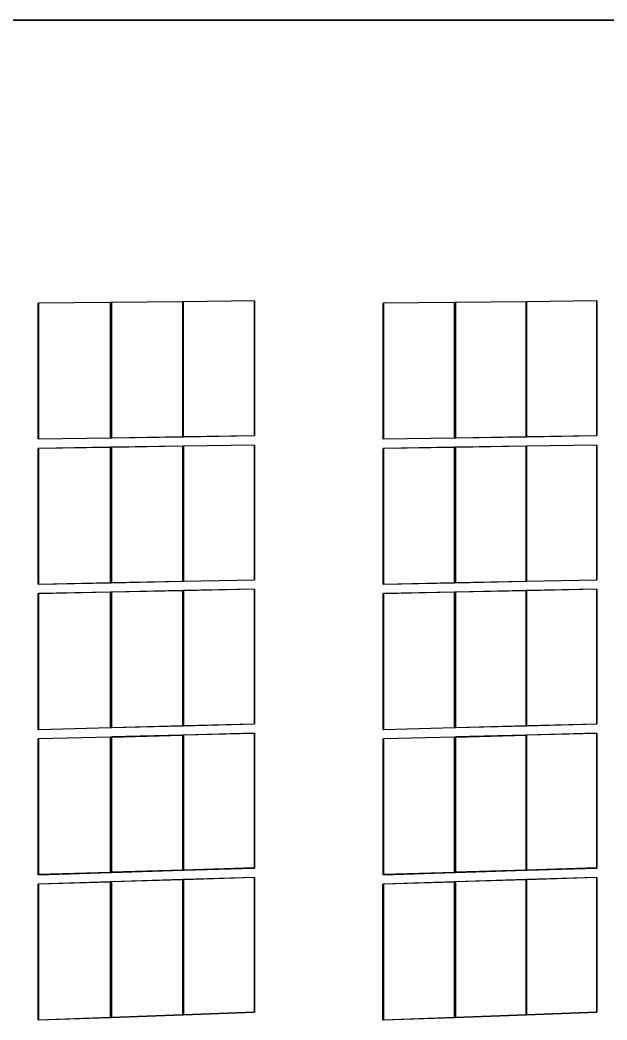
# Model space of a CAD drawing. Header units: inches. Extents: x -3457 to 3579, y -2730 to 2631.
# Drawn here: x -2796 to -2308, y -830 to 2 of the extents above; entities that cross this region are included whole.
import ezdxf

# ---------------------------------------------------------------- set-up
doc = ezdxf.new("R2010")
doc.units = ezdxf.units.IN
doc.header["$MEASUREMENT"] = 0

msp = doc.modelspace()

# ---------------------------------------------------------------- linework, layer by layer
for p, q in [((-2886.52, 2.08), (-1.72, 2.08)), ((-2886.52, 2.06), (-1791.26, 2.06)), ((-2721.14, -232.84), (-2781.01, -233.45)), ((-2721.15, -232.87), (-2781.01, -233.49)), ((-2721.14, -232.84), (-2721.15, -232.87)), ((-2721.15, -345.41), (-2721.15, -232.87)), ((-2721.14, -232.84), (-2721.14, -345.41)), ((-2720.82, -232.83), (-2720.83, -232.87)), ((-2720.83, -345.46), (-2720.83, -232.87)), ((-2720.41, -232.87), (-2720.83, -232.87)), ((-2720.82, -345.41), (-2720.82, -232.83)), ((-2720.4, -232.83), (-2720.41, -232.87)), ((-2720.41, -345.41), (-2720.41, -232.87)), ((-2720.4, -232.87), (-2720.41, -232.87)), ((-2660.95, -232.22), (-2720.4, -232.83)), ((-2660.95, -232.26), (-2720.4, -232.87)), ((-2720.4, -232.83), (-2720.4, -232.87)), ((-2720.4, -232.87), (-2720.4, -345.4)), ((-2660.85, -232.22), (-2660.95, -232.22)), ((-2660.95, -232.22), (-2660.95, -232.26)), ((-2660.85, -232.26), (-2660.95, -232.26)), ((-2660.95, -344.5), (-2660.95, -232.26)), ((-2660.85, -232.22), (-2660.85, -232.26)), ((-2660.85, -232.22), (-2660.85, -232.26)), ((-2660.54, -232.26), (-2660.85, -232.26)), ((-2660.85, -317.21), (-2660.85, -232.26)), ((-2660.85, -317.21), (-2660.54, -232.33)), ((-2601.29, -231.61), (-2660.54, -232.22)), ((-2601.29, -231.65), (-2660.54, -232.26)), ((-2660.54, -232.22), (-2660.54, -232.26)), ((-2660.54, -232.33), (-2660.54, -232.26)), ((-2660.54, -344.5), (-2660.54, -232.33)), ((-2601.29, -231.61), (-2601.28, -231.65)), ((-2601.29, -231.61), (-2601.29, -231.65)), ((-2601.28, -231.65), (-2601.29, -231.65)), ((-2601.29, -231.65), (-2601.29, -343.6)), ((-2601.28, -343.65), (-2601.29, -231.65)), ((-2601.28, -343.65), (-2601.28, -231.65)), ((-2434.95, -232.84), (-2494.07, -233.45)), ((-2434.95, -232.88), (-2494.04, -233.49)), ((-2434.95, -232.84), (-2434.91, -232.87)), ((-2434.95, -232.84), (-2434.95, -232.88)), ((-2434.91, -232.87), (-2434.95, -232.88)), ((-2434.95, -232.88), (-2434.95, -345.41)), ((-2434.91, -345.47), (-2434.91, -232.87)), ((-2434.63, -345.41), (-2434.63, -232.83)), ((-2434.63, -232.83), (-2434.59, -232.87)), ((-2434.59, -345.46), (-2434.59, -232.87)), ((-2434.18, -232.87), (-2434.59, -232.87)), ((-2375.51, -232.22), (-2434.22, -232.83)), ((-2434.22, -232.83), (-2434.18, -232.87)), ((-2434.22, -232.83), (-2434.22, -345.4)), ((-2375.51, -232.26), (-2434.18, -232.87)), ((-2434.18, -345.4), (-2434.18, -232.87)), ((-2375.41, -232.22), (-2375.51, -232.22)), ((-2375.51, -232.22), (-2375.46, -232.26)), ((-2375.51, -232.26), (-2375.51, -232.22)), ((-2375.51, -344.5), (-2375.51, -232.26)), ((-2375.46, -232.26), (-2375.51, -232.26)), ((-2375.46, -344.5), (-2375.46, -232.26)), ((-2375.41, -232.26), (-2375.46, -232.26)), ((-2375.41, -232.22), (-2375.41, -232.26)), ((-2375.41, -232.22), (-2375.37, -232.26)), ((-2375.37, -232.26), (-2375.41, -232.26)), ((-2375.41, -232.26), (-2375.41, -329.97)), ((-2375.37, -317.21), (-2375.37, -232.26)), ((-2375.1, -232.26), (-2375.37, -232.26)), ((-2316.6, -231.61), (-2375.1, -232.22)), ((-2375.1, -232.22), (-2375.06, -232.26)), ((-2375.1, -232.22), (-2375.1, -232.26)), ((-2375.06, -232.26), (-2375.1, -232.26)), ((-2375.1, -245.02), (-2375.06, -232.26)), ((-2375.1, -232.26), (-2375.1, -245.02)), ((-2316.6, -231.65), (-2375.06, -232.26)), ((-2375.06, -344.49), (-2375.06, -232.26)), ((-2316.6, -231.61), (-2316.55, -231.65)), ((-2316.6, -231.61), (-2316.6, -231.65)), ((-2316.55, -231.65), (-2316.6, -231.65)), ((-2316.6, -231.65), (-2316.6, -343.6)), ((-2316.55, -343.65), (-2316.6, -231.65)), ((-2316.55, -343.65), (-2316.55, -231.65)), ((-2781.43, -233.45), (-2781.45, -233.49)), ((-2781.45, -346.38), (-2781.45, -233.49)), ((-2781.43, -233.49), (-2781.45, -233.49)), ((-2781.43, -233.45), (-2781.01, -233.45)), ((-2781.43, -233.49), (-2781.43, -233.45)), ((-2781.43, -346.32), (-2781.43, -233.49)), ((-2781.03, -233.49), (-2781.43, -233.49)), ((-2781.01, -233.45), (-2781.03, -233.49)), ((-2781.01, -233.49), (-2781.03, -233.49)), ((-2781.03, -346.32), (-2781.03, -233.49)), ((-2781.01, -233.45), (-2781.01, -233.49)), ((-2781.01, -233.49), (-2781.01, -346.32)), ((-2494.48, -346.32), (-2494.48, -233.45)), ((-2494.48, -233.45), (-2494.45, -233.49)), ((-2494.48, -233.45), (-2494.07, -233.45)), ((-2494.45, -346.32), (-2494.45, -233.49)), ((-2494.07, -233.49), (-2494.45, -233.49)), ((-2494.07, -233.45), (-2494.04, -233.49)), ((-2494.07, -233.45), (-2494.07, -233.49)), ((-2494.07, -233.49), (-2494.07, -346.32)), ((-2494.04, -233.49), (-2494.07, -233.49)), ((-2494.04, -346.32), (-2494.04, -233.49)), ((-2375.37, -317.21), (-2375.1, -245.02)), ((-2375.1, -245.02), (-2375.1, -344.5)), ((-2660.95, -344.5), (-2660.85, -317.27)), ((-2660.85, -317.27), (-2660.85, -317.21)), ((-2660.85, -317.27), (-2660.85, -344.5)), ((-2375.41, -329.97), (-2375.37, -317.21)), ((-2375.37, -344.56), (-2375.37, -317.21)), ((-2375.46, -344.5), (-2375.41, -329.97)), ((-2375.41, -329.97), (-2375.41, -344.5)), ((-2781.45, -346.38), (-2781.43, -346.32)), ((-2781.43, -346.32), (-2781.03, -346.32)), ((-2781.11, -346.38), (-2781.03, -346.38)), ((-2781.03, -346.38), (-2721.15, -345.47)), ((-2781.01, -346.32), (-2781.03, -346.38)), ((-2781.03, -346.32), (-2781.01, -346.32)), ((-2781.03, -346.38), (-2781.03, -346.32)), ((-2781.01, -346.32), (-2721.15, -345.41)), ((-2721.14, -345.41), (-2721.15, -345.47)), ((-2721.15, -345.47), (-2721.15, -345.41)), ((-2721.15, -345.41), (-2721.14, -345.41)), ((-2721.15, -345.47), (-2720.83, -345.46)), ((-2720.83, -345.46), (-2720.82, -345.41)), ((-2720.82, -345.41), (-2720.4, -345.4)), ((-2720.49, -345.46), (-2720.41, -345.41)), ((-2720.49, -345.46), (-2720.41, -345.46)), ((-2720.41, -345.46), (-2660.95, -344.56)), ((-2720.4, -345.4), (-2720.41, -345.46)), ((-2720.41, -345.41), (-2720.4, -345.4)), ((-2720.41, -345.46), (-2720.41, -345.41)), ((-2720.4, -345.4), (-2660.95, -344.5)), ((-2660.95, -344.56), (-2660.95, -344.5)), ((-2660.95, -344.5), (-2660.85, -344.5)), ((-2660.85, -344.5), (-2660.95, -344.56)), ((-2660.95, -344.56), (-2660.85, -344.56)), ((-2660.85, -344.5), (-2660.85, -344.56)), ((-2660.85, -344.5), (-2660.54, -344.5)), ((-2660.61, -344.55), (-2660.54, -344.55)), ((-2660.54, -344.5), (-2601.29, -343.6)), ((-2660.54, -344.55), (-2601.28, -343.65)), ((-2660.54, -344.5), (-2660.54, -344.55)), ((-2601.29, -343.6), (-2601.28, -343.65)), ((-2494.45, -346.38), (-2494.48, -346.32)), ((-2494.48, -346.32), (-2494.45, -346.32)), ((-2494.45, -346.32), (-2494.07, -346.32)), ((-2494.45, -346.38), (-2494.45, -346.32)), ((-2494.12, -346.38), (-2494.04, -346.38)), ((-2494.07, -346.32), (-2494.04, -346.38)), ((-2494.07, -346.32), (-2494.04, -346.32)), ((-2494.04, -346.32), (-2434.95, -345.41)), ((-2494.04, -346.38), (-2434.91, -345.47)), ((-2494.04, -346.38), (-2494.04, -346.32)), ((-2434.95, -345.41), (-2434.91, -345.47)), ((-2434.91, -345.47), (-2434.59, -345.46)), ((-2434.63, -345.41), (-2434.22, -345.4)), ((-2434.59, -345.46), (-2434.63, -345.41)), ((-2434.26, -345.46), (-2434.22, -345.4)), ((-2434.26, -345.46), (-2434.18, -345.46)), ((-2434.22, -345.4), (-2434.18, -345.46)), ((-2434.22, -345.4), (-2434.18, -345.4)), ((-2434.18, -345.4), (-2375.51, -344.5)), ((-2434.18, -345.46), (-2375.46, -344.56)), ((-2434.18, -345.46), (-2434.18, -345.4)), ((-2375.46, -344.56), (-2375.51, -344.5)), ((-2375.51, -344.5), (-2375.46, -344.5)), ((-2375.41, -344.5), (-2375.46, -344.56)), ((-2375.46, -344.56), (-2375.46, -344.5)), ((-2375.46, -344.5), (-2375.41, -344.5)), ((-2375.46, -344.56), (-2375.37, -344.56)), ((-2375.41, -344.5), (-2375.37, -344.56)), ((-2375.41, -344.5), (-2375.1, -344.5)), ((-2375.13, -344.55), (-2375.06, -344.55)), ((-2375.1, -344.5), (-2375.06, -344.49)), ((-2375.1, -344.5), (-2375.06, -344.55)), ((-2375.06, -344.49), (-2316.6, -343.6)), ((-2375.06, -344.55), (-2316.55, -343.65)), ((-2375.06, -344.55), (-2375.06, -344.49)), ((-2316.6, -343.6), (-2316.55, -343.65)), ((-2781.43, -354.27), (-2781.45, -354.33)), ((-2781.45, -467.22), (-2781.45, -354.33)), ((-2781.43, -354.33), (-2781.45, -354.33)), ((-2781.43, -354.33), (-2781.43, -354.27)), ((-2781.03, -354.32), (-2781.43, -354.33)), ((-2781.43, -467.15), (-2781.43, -354.33)), ((-2781.01, -354.27), (-2781.03, -354.32)), ((-2781.03, -467.21), (-2781.03, -354.32)), ((-2781.01, -354.32), (-2781.03, -354.32)), ((-2721.14, -353.34), (-2781.01, -354.27)), ((-2721.15, -353.4), (-2781.01, -354.32)), ((-2781.01, -354.27), (-2781.01, -354.32)), ((-2781.01, -354.32), (-2781.01, -467.14)), ((-2721.14, -353.34), (-2721.15, -353.4)), ((-2721.15, -465.92), (-2721.15, -353.4)), ((-2720.82, -353.33), (-2721.14, -353.34)), ((-2721.14, -353.34), (-2721.14, -465.92)), ((-2720.82, -353.33), (-2720.83, -353.39)), ((-2720.83, -464.84), (-2720.83, -353.39)), ((-2720.82, -353.39), (-2720.83, -353.39)), ((-2720.41, -353.33), (-2720.82, -353.33)), ((-2720.82, -353.39), (-2720.82, -353.33)), ((-2720.42, -353.39), (-2720.82, -353.39)), ((-2720.82, -464.8), (-2720.82, -353.39)), ((-2720.41, -353.33), (-2720.42, -353.39)), ((-2720.42, -463.35), (-2720.42, -353.39)), ((-2720.41, -353.39), (-2720.42, -353.39)), ((-2660.95, -352.41), (-2720.41, -353.33)), ((-2660.95, -352.46), (-2720.41, -353.39)), ((-2720.41, -353.33), (-2720.41, -353.39)), ((-2720.41, -353.39), (-2720.41, -465.9)), ((-2660.85, -352.41), (-2660.95, -352.41)), ((-2660.95, -352.41), (-2660.95, -352.46)), ((-2660.85, -352.46), (-2660.95, -352.46)), ((-2660.95, -464.69), (-2660.95, -352.46)), ((-2660.54, -352.4), (-2660.85, -352.41)), ((-2660.85, -352.41), (-2660.85, -352.46)), ((-2660.54, -352.46), (-2660.85, -352.46)), ((-2660.85, -352.46), (-2660.85, -464.68)), ((-2601.3, -351.48), (-2660.54, -352.4)), ((-2601.3, -351.54), (-2660.54, -352.46)), ((-2601.3, -351.54), (-2660.54, -352.4)), ((-2660.54, -352.4), (-2660.54, -352.46)), ((-2660.54, -352.46), (-2660.54, -464.68)), ((-2601.3, -351.48), (-2601.29, -351.54)), ((-2601.3, -351.48), (-2601.3, -351.54)), ((-2601.3, -351.54), (-2601.3, -463.47)), ((-2601.29, -351.54), (-2601.3, -351.54)), ((-2601.29, -463.54), (-2601.29, -351.54)), ((-2494.48, -467.15), (-2494.48, -354.27)), ((-2494.48, -354.27), (-2494.45, -354.33)), ((-2494.07, -354.32), (-2494.45, -354.33)), ((-2494.45, -467.22), (-2494.45, -354.33)), ((-2434.95, -353.34), (-2494.07, -354.27)), ((-2494.07, -354.27), (-2494.04, -354.32)), ((-2494.07, -354.27), (-2494.07, -354.32)), ((-2494.07, -354.32), (-2494.07, -467.14)), ((-2494.04, -354.32), (-2494.07, -354.32)), ((-2434.95, -353.4), (-2494.04, -354.32)), ((-2494.04, -467.14), (-2494.04, -354.32)), ((-2434.63, -353.33), (-2434.95, -353.34)), ((-2434.95, -353.34), (-2434.91, -353.4)), ((-2434.95, -353.34), (-2434.95, -353.4)), ((-2434.95, -353.4), (-2434.95, -465.92)), ((-2434.91, -353.4), (-2434.95, -353.4)), ((-2434.91, -465.99), (-2434.91, -353.4)), ((-2434.22, -353.33), (-2434.63, -353.33)), ((-2434.63, -465.91), (-2434.63, -353.33)), ((-2434.63, -353.33), (-2434.59, -353.39)), ((-2434.59, -464.84), (-2434.59, -353.39)), ((-2434.22, -353.39), (-2434.59, -353.39)), ((-2375.51, -352.41), (-2434.22, -353.33)), ((-2434.22, -353.33), (-2434.19, -353.39)), ((-2434.22, -353.33), (-2434.22, -353.39)), ((-2434.19, -353.39), (-2434.22, -353.39)), ((-2434.22, -353.39), (-2434.22, -463.49)), ((-2375.51, -352.46), (-2434.19, -353.39)), ((-2434.19, -463.35), (-2434.19, -353.39)), ((-2375.41, -352.41), (-2375.51, -352.41)), ((-2375.51, -352.41), (-2375.47, -352.46)), ((-2375.51, -352.46), (-2375.51, -352.41)), ((-2375.51, -464.69), (-2375.51, -352.46)), ((-2375.47, -352.46), (-2375.51, -352.46)), ((-2375.41, -352.46), (-2375.47, -352.46)), ((-2375.47, -464.68), (-2375.47, -352.46)), ((-2375.11, -352.4), (-2375.41, -352.41)), ((-2375.41, -352.41), (-2375.37, -352.46)), ((-2375.41, -352.41), (-2375.41, -352.46)), ((-2375.41, -352.46), (-2375.41, -464.68)), ((-2375.37, -352.46), (-2375.41, -352.46)), ((-2375.11, -352.46), (-2375.37, -352.46)), ((-2375.37, -464.68), (-2375.37, -352.46)), ((-2316.61, -351.48), (-2375.11, -352.4)), ((-2316.61, -351.54), (-2375.11, -352.4)), ((-2375.11, -352.4), (-2375.06, -352.46)), ((-2375.11, -352.4), (-2375.11, -352.46)), ((-2375.06, -352.46), (-2375.11, -352.46)), ((-2375.11, -352.46), (-2375.11, -464.68)), ((-2316.61, -351.54), (-2375.06, -352.46)), ((-2375.06, -464.68), (-2375.06, -352.46)), ((-2316.61, -351.48), (-2316.55, -351.54)), ((-2316.61, -351.48), (-2316.61, -351.54)), ((-2316.61, -351.54), (-2316.61, -463.47)), ((-2316.55, -351.54), (-2316.61, -351.54)), ((-2316.55, -463.54), (-2316.55, -351.54)), ((-2720.83, -464.84), (-2721.15, -465.99)), ((-2720.82, -464.8), (-2720.83, -464.84)), ((-2720.83, -465.98), (-2720.83, -464.84)), ((-2720.42, -463.35), (-2720.82, -464.8)), ((-2720.82, -465.91), (-2720.82, -464.8)), ((-2720.42, -465.9), (-2720.42, -463.35)), ((-2720.42, -465.98), (-2660.95, -464.76)), ((-2720.41, -465.9), (-2660.95, -464.69)), ((-2660.95, -464.69), (-2660.85, -464.68)), ((-2660.95, -464.76), (-2660.95, -464.69)), ((-2660.95, -464.76), (-2660.85, -464.76)), ((-2660.85, -464.68), (-2660.54, -464.68)), ((-2660.85, -464.68), (-2660.85, -464.76)), ((-2660.54, -464.75), (-2660.85, -464.76)), ((-2660.54, -464.68), (-2601.3, -463.47)), ((-2660.54, -464.75), (-2601.29, -463.54)), ((-2660.54, -464.68), (-2660.54, -464.75)), ((-2601.3, -463.47), (-2601.29, -463.54)), ((-2434.59, -464.84), (-2434.91, -465.99)), ((-2434.22, -463.49), (-2434.59, -464.84)), ((-2434.59, -465.98), (-2434.59, -464.84)), ((-2434.19, -463.35), (-2434.22, -463.49)), ((-2434.22, -463.49), (-2434.22, -465.9)), ((-2434.19, -465.9), (-2434.19, -463.35)), ((-2434.19, -465.9), (-2375.51, -464.69)), ((-2434.19, -465.98), (-2375.47, -464.76)), ((-2375.51, -464.69), (-2375.47, -464.68)), ((-2375.47, -464.76), (-2375.51, -464.69)), ((-2375.47, -464.68), (-2375.41, -464.68)), ((-2375.47, -464.76), (-2375.47, -464.68)), ((-2375.47, -464.76), (-2375.37, -464.76)), ((-2375.41, -464.68), (-2375.37, -464.76)), ((-2375.41, -464.68), (-2375.37, -464.68)), ((-2375.37, -464.68), (-2375.11, -464.68)), ((-2375.37, -464.76), (-2375.37, -464.68)), ((-2375.06, -464.75), (-2375.37, -464.76)), ((-2375.11, -464.68), (-2375.06, -464.75)), ((-2375.11, -464.68), (-2375.06, -464.68)), ((-2375.06, -464.68), (-2316.61, -463.47)), ((-2375.06, -464.75), (-2316.55, -463.54)), ((-2375.06, -464.75), (-2375.06, -464.68)), ((-2316.61, -463.47), (-2316.55, -463.54)), ((-2781.45, -467.22), (-2781.43, -467.15)), ((-2781.11, -467.21), (-2781.45, -467.22)), ((-2781.43, -467.15), (-2781.01, -467.14)), ((-2781.03, -467.21), (-2781.11, -467.21)), ((-2781.03, -467.21), (-2721.15, -465.99)), ((-2781.01, -467.14), (-2781.03, -467.21)), ((-2721.14, -473.84), (-2781.02, -475.09)), ((-2721.15, -473.92), (-2781.02, -475.16)), ((-2781.01, -467.14), (-2721.15, -465.92)), ((-2721.14, -465.92), (-2721.15, -465.99)), ((-2721.15, -465.92), (-2721.14, -465.92)), ((-2721.15, -465.99), (-2721.15, -465.92)), ((-2721.14, -473.84), (-2721.15, -473.92)), ((-2721.15, -586.42), (-2721.15, -473.92)), ((-2720.82, -473.83), (-2721.14, -473.84)), ((-2721.14, -473.84), (-2721.14, -586.42)), ((-2720.83, -465.98), (-2720.82, -465.91)), ((-2720.82, -473.83), (-2720.83, -473.91)), ((-2720.82, -473.91), (-2720.83, -473.91)), ((-2720.83, -586.5), (-2720.83, -473.91)), ((-2720.82, -465.91), (-2720.42, -465.9)), ((-2720.41, -473.83), (-2720.82, -473.83)), ((-2720.82, -473.91), (-2720.82, -473.83)), ((-2720.42, -473.9), (-2720.82, -473.91)), ((-2720.82, -586.41), (-2720.82, -473.91)), ((-2720.49, -465.98), (-2720.42, -465.98)), ((-2720.41, -465.9), (-2720.42, -465.98)), ((-2720.42, -465.9), (-2720.41, -465.9)), ((-2720.42, -465.98), (-2720.42, -465.9)), ((-2720.41, -473.83), (-2720.42, -473.9)), ((-2720.42, -586.4), (-2720.42, -473.9)), ((-2720.41, -473.9), (-2720.42, -473.9)), ((-2660.95, -472.59), (-2720.41, -473.83)), ((-2660.95, -472.67), (-2720.41, -473.9)), ((-2720.41, -473.83), (-2720.41, -473.9)), ((-2720.41, -473.9), (-2720.41, -586.4)), ((-2660.85, -472.59), (-2660.95, -472.59)), ((-2660.95, -472.59), (-2660.95, -472.67)), ((-2660.85, -472.67), (-2660.95, -472.67)), ((-2660.95, -584.87), (-2660.95, -472.67)), ((-2660.54, -472.58), (-2660.85, -472.59)), ((-2660.85, -472.59), (-2660.85, -472.67)), ((-2660.54, -472.66), (-2660.85, -472.67)), ((-2660.85, -472.67), (-2660.85, -584.87)), ((-2660.85, -584.96), (-2660.85, -472.67)), ((-2601.3, -471.35), (-2660.54, -472.58)), ((-2601.3, -471.43), (-2660.54, -472.66)), ((-2660.54, -472.58), (-2660.54, -472.66)), ((-2660.54, -472.66), (-2660.54, -584.86)), ((-2601.3, -471.35), (-2601.29, -471.43)), ((-2601.3, -471.35), (-2601.3, -471.43)), ((-2601.3, -471.43), (-2601.3, -583.34)), ((-2601.29, -471.43), (-2601.3, -471.43)), ((-2601.29, -583.43), (-2601.29, -471.43)), ((-2494.48, -467.15), (-2494.07, -467.14)), ((-2494.45, -467.22), (-2494.48, -467.15)), ((-2494.12, -467.21), (-2494.45, -467.22)), ((-2494.04, -467.21), (-2494.12, -467.21)), ((-2494.07, -467.14), (-2494.04, -467.21)), ((-2494.07, -467.14), (-2494.04, -467.14)), ((-2434.95, -473.84), (-2494.07, -475.09)), ((-2494.04, -467.14), (-2434.95, -465.92)), ((-2494.04, -467.21), (-2434.91, -465.99)), ((-2494.04, -467.21), (-2494.04, -467.14)), ((-2434.95, -473.92), (-2494.04, -475.16)), ((-2434.95, -465.92), (-2434.91, -465.99)), ((-2434.63, -473.83), (-2434.95, -473.84)), ((-2434.95, -473.84), (-2434.91, -473.92)), ((-2434.95, -473.84), (-2434.95, -473.92)), ((-2434.95, -473.92), (-2434.95, -586.42)), ((-2434.91, -473.92), (-2434.95, -473.92)), ((-2434.91, -586.51), (-2434.91, -473.92)), ((-2434.63, -465.91), (-2434.22, -465.9)), ((-2434.59, -465.98), (-2434.63, -465.91)), ((-2434.23, -473.83), (-2434.63, -473.83)), ((-2434.63, -473.83), (-2434.6, -473.91)), ((-2434.63, -586.41), (-2434.63, -473.83)), ((-2434.23, -473.9), (-2434.6, -473.91)), ((-2434.6, -586.5), (-2434.6, -473.91)), ((-2434.26, -465.98), (-2434.19, -465.98)), ((-2375.52, -472.59), (-2434.23, -473.83)), ((-2434.23, -473.83), (-2434.19, -473.9)), ((-2434.23, -473.83), (-2434.23, -473.9)), ((-2434.19, -473.9), (-2434.23, -473.9)), ((-2434.23, -473.9), (-2434.23, -586.4)), ((-2434.22, -465.9), (-2434.19, -465.98)), ((-2434.22, -465.9), (-2434.19, -465.9)), ((-2434.19, -465.98), (-2434.19, -465.9)), ((-2375.52, -472.67), (-2434.19, -473.9)), ((-2434.19, -586.4), (-2434.19, -473.9)), ((-2375.42, -472.59), (-2375.52, -472.59)), ((-2375.52, -472.59), (-2375.47, -472.67)), ((-2375.52, -472.67), (-2375.52, -472.59)), ((-2375.47, -472.67), (-2375.52, -472.67)), ((-2375.52, -584.87), (-2375.52, -472.67)), ((-2375.47, -584.87), (-2375.47, -472.67)), ((-2375.42, -472.67), (-2375.47, -472.67)), ((-2375.11, -472.58), (-2375.42, -472.59)), ((-2375.42, -472.59), (-2375.37, -472.67)), ((-2375.42, -472.59), (-2375.42, -472.67)), ((-2375.42, -472.67), (-2375.42, -584.87)), ((-2375.37, -472.67), (-2375.42, -472.67)), ((-2375.11, -472.66), (-2375.37, -472.67)), ((-2375.37, -584.96), (-2375.37, -472.67)), ((-2316.61, -471.35), (-2375.11, -472.58)), ((-2375.11, -472.58), (-2375.06, -472.66)), ((-2375.11, -472.58), (-2375.11, -472.66)), ((-2375.11, -472.66), (-2375.11, -584.86)), ((-2375.06, -472.66), (-2375.11, -472.66)), ((-2316.61, -471.43), (-2375.06, -472.66)), ((-2375.06, -584.86), (-2375.06, -472.66)), ((-2316.61, -471.35), (-2316.55, -471.43)), ((-2316.61, -471.35), (-2316.61, -471.43)), ((-2316.61, -471.43), (-2316.61, -583.34)), ((-2316.55, -471.43), (-2316.61, -471.43)), ((-2316.55, -583.43), (-2316.55, -471.43)), ((-2781.43, -475.09), (-2781.45, -475.17)), ((-2781.04, -475.16), (-2781.45, -475.17)), ((-2781.45, -588.06), (-2781.45, -475.17)), ((-2781.43, -587.97), (-2781.43, -475.09)), ((-2781.02, -475.09), (-2781.04, -475.16)), ((-2781.04, -588.05), (-2781.04, -475.16)), ((-2781.02, -475.16), (-2781.04, -475.16)), ((-2781.02, -475.09), (-2781.02, -475.16)), ((-2781.02, -475.16), (-2781.02, -587.96)), ((-2494.48, -587.97), (-2494.48, -475.09)), ((-2494.48, -475.09), (-2494.46, -475.17)), ((-2494.04, -475.16), (-2494.46, -475.17)), ((-2494.46, -588.06), (-2494.46, -475.17)), ((-2494.07, -475.09), (-2494.04, -475.16)), ((-2494.07, -475.09), (-2494.07, -587.96)), ((-2494.04, -587.96), (-2494.04, -475.16)), ((-2781.45, -588.06), (-2781.43, -587.97)), ((-2781.43, -587.97), (-2781.02, -587.96)), ((-2781.11, -588.05), (-2781.04, -588.05)), ((-2781.04, -588.05), (-2721.15, -586.51)), ((-2781.02, -587.96), (-2781.04, -588.05)), ((-2781.02, -587.96), (-2721.15, -586.42)), ((-2721.14, -586.42), (-2721.15, -586.51)), ((-2721.15, -586.42), (-2721.14, -586.42)), ((-2721.15, -586.51), (-2721.15, -586.42)), ((-2720.83, -586.5), (-2720.82, -586.41)), ((-2720.82, -586.41), (-2720.42, -586.4)), ((-2720.5, -586.5), (-2720.42, -586.49)), ((-2720.42, -586.49), (-2660.95, -584.96)), ((-2720.41, -586.4), (-2720.42, -586.49)), ((-2720.42, -586.4), (-2720.41, -586.4)), ((-2720.42, -586.49), (-2720.42, -586.4)), ((-2720.41, -586.4), (-2660.95, -584.87)), ((-2660.95, -584.96), (-2660.95, -584.87)), ((-2660.95, -584.87), (-2660.85, -584.87)), ((-2660.95, -584.96), (-2660.85, -584.96)), ((-2660.85, -584.87), (-2660.54, -584.86)), ((-2660.85, -584.87), (-2660.85, -584.96)), ((-2660.62, -584.96), (-2660.54, -584.95)), ((-2660.54, -584.86), (-2601.3, -583.34)), ((-2660.54, -584.95), (-2601.29, -583.43)), ((-2660.54, -584.86), (-2660.54, -584.95)), ((-2601.3, -583.34), (-2601.29, -583.43)), ((-2494.48, -587.97), (-2494.07, -587.96)), ((-2494.46, -588.06), (-2494.48, -587.97)), ((-2494.12, -588.05), (-2494.04, -588.05)), ((-2494.07, -587.96), (-2494.04, -588.05)), ((-2494.07, -587.96), (-2494.04, -587.96)), ((-2494.04, -587.96), (-2434.95, -586.42)), ((-2494.04, -588.05), (-2434.91, -586.51)), ((-2494.04, -588.05), (-2494.04, -587.96)), ((-2434.95, -586.42), (-2434.91, -586.51)), ((-2434.63, -586.41), (-2434.23, -586.4)), ((-2434.6, -586.5), (-2434.63, -586.41)), ((-2434.26, -586.5), (-2434.19, -586.49)), ((-2434.23, -586.4), (-2434.19, -586.49)), ((-2434.23, -586.4), (-2434.19, -586.4)), ((-2434.19, -586.4), (-2375.52, -584.87)), ((-2434.19, -586.49), (-2375.47, -584.96)), ((-2434.19, -586.49), (-2434.19, -586.4)), ((-2375.47, -584.96), (-2375.52, -584.87)), ((-2375.52, -584.87), (-2375.47, -584.87)), ((-2375.47, -584.96), (-2375.47, -584.87)), ((-2375.47, -584.87), (-2375.42, -584.87)), ((-2375.47, -584.96), (-2375.37, -584.96)), ((-2375.42, -584.87), (-2375.11, -584.86)), ((-2375.42, -584.87), (-2375.37, -584.96)), ((-2375.14, -584.96), (-2375.06, -584.95)), ((-2375.11, -584.86), (-2375.06, -584.95)), ((-2375.11, -584.86), (-2375.06, -584.86)), ((-2375.06, -584.86), (-2316.61, -583.34)), ((-2375.06, -584.95), (-2316.55, -583.43)), ((-2375.06, -584.95), (-2375.06, -584.86)), ((-2316.61, -583.34), (-2316.55, -583.43)), ((-2781.43, -595.91), (-2781.45, -596.01)), ((-2781.04, -596), (-2781.45, -596.01)), ((-2781.45, -708.9), (-2781.45, -596.01)), ((-2781.43, -708.79), (-2781.43, -595.91)), ((-2781.02, -595.9), (-2781.04, -596)), ((-2781.04, -708.89), (-2781.04, -596)), ((-2781.02, -596), (-2781.04, -596)), ((-2721.15, -594.34), (-2781.02, -595.9)), ((-2721.16, -594.44), (-2781.02, -596)), ((-2781.02, -595.9), (-2781.02, -596)), ((-2781.02, -596), (-2781.02, -708.78)), ((-2721.15, -594.34), (-2721.16, -594.44)), ((-2721.16, -706.92), (-2721.16, -594.44)), ((-2721.15, -594.34), (-2721.15, -706.92)), ((-2720.83, -706.91), (-2720.83, -594.34)), ((-2720.83, -594.34), (-2720.83, -594.43)), ((-2720.83, -594.43), (-2720.42, -594.42)), ((-2720.83, -707.02), (-2720.83, -594.43)), ((-2720.41, -594.33), (-2720.42, -594.42)), ((-2720.42, -707.01), (-2720.42, -594.42)), ((-2720.42, -594.42), (-2720.41, -594.42)), ((-2660.96, -592.78), (-2720.41, -594.33)), ((-2720.41, -594.42), (-2660.96, -592.87)), ((-2720.41, -594.33), (-2720.41, -594.42)), ((-2720.41, -594.42), (-2720.41, -706.9)), ((-2660.86, -592.77), (-2660.96, -592.78)), ((-2660.96, -592.78), (-2660.96, -592.87)), ((-2660.96, -705.05), (-2660.96, -592.87)), ((-2660.86, -592.87), (-2660.96, -592.87)), ((-2660.86, -592.77), (-2660.86, -705.05)), ((-2660.86, -592.77), (-2660.86, -592.87)), ((-2660.54, -592.86), (-2660.86, -592.87)), ((-2660.86, -705.17), (-2660.86, -592.87)), ((-2601.3, -591.22), (-2660.55, -592.77)), ((-2660.55, -592.77), (-2660.54, -592.86)), ((-2660.54, -592.86), (-2660.55, -705.04)), ((-2601.3, -591.32), (-2660.54, -592.86)), ((-2601.3, -591.22), (-2601.29, -591.32)), ((-2601.3, -591.22), (-2601.3, -591.32)), ((-2601.3, -591.32), (-2601.3, -703.21)), ((-2601.29, -591.32), (-2601.3, -591.32)), ((-2601.29, -703.32), (-2601.29, -591.32)), ((-2494.48, -595.91), (-2494.46, -596.01)), ((-2494.48, -708.79), (-2494.48, -595.91)), ((-2494.05, -596), (-2494.46, -596.01)), ((-2494.46, -708.9), (-2494.46, -596.01)), ((-2434.95, -594.34), (-2494.07, -595.9)), ((-2494.07, -595.9), (-2494.07, -708.78)), ((-2494.07, -595.9), (-2494.05, -596)), ((-2434.95, -594.44), (-2494.05, -596)), ((-2494.05, -708.77), (-2494.05, -596)), ((-2434.95, -594.34), (-2434.92, -594.44)), ((-2434.95, -594.34), (-2434.95, -594.44)), ((-2434.95, -594.44), (-2434.95, -706.92)), ((-2434.92, -594.44), (-2434.95, -594.44)), ((-2434.92, -707.03), (-2434.92, -594.44)), ((-2434.64, -706.91), (-2434.64, -594.34)), ((-2434.64, -594.34), (-2434.6, -594.43)), ((-2434.6, -594.43), (-2434.19, -594.42)), ((-2434.6, -707.02), (-2434.6, -594.43)), ((-2375.52, -592.78), (-2434.23, -594.33)), ((-2434.23, -594.33), (-2434.23, -706.9)), ((-2434.23, -594.33), (-2434.19, -594.42)), ((-2434.19, -594.42), (-2375.52, -592.87)), ((-2434.19, -706.9), (-2434.19, -594.42)), ((-2375.42, -592.77), (-2375.52, -592.78)), ((-2375.52, -592.78), (-2375.47, -592.87)), ((-2375.52, -592.87), (-2375.52, -592.78)), ((-2375.52, -705.05), (-2375.52, -592.87)), ((-2375.52, -592.87), (-2375.47, -592.87)), ((-2375.47, -705.05), (-2375.47, -592.87)), ((-2375.37, -592.87), (-2375.47, -592.87)), ((-2375.42, -592.77), (-2375.42, -705.05)), ((-2375.42, -592.77), (-2375.37, -592.87)), ((-2375.07, -592.86), (-2375.37, -592.87)), ((-2375.37, -705.17), (-2375.37, -592.87)), ((-2316.61, -591.22), (-2375.11, -592.77)), ((-2375.11, -592.77), (-2375.11, -705.04)), ((-2375.11, -592.77), (-2375.07, -592.86)), ((-2316.61, -591.32), (-2375.07, -592.86)), ((-2375.07, -705.04), (-2375.07, -592.86)), ((-2316.61, -591.22), (-2316.56, -591.32)), ((-2316.61, -591.22), (-2316.61, -591.32)), ((-2316.61, -591.32), (-2316.61, -703.21)), ((-2316.56, -591.32), (-2316.61, -591.32)), ((-2316.56, -703.32), (-2316.56, -591.32)), ((-2781.04, -708.89), (-2721.16, -707.03)), ((-2721.16, -706.92), (-2781.02, -708.78)), ((-2721.15, -706.92), (-2721.16, -707.03)), ((-2721.15, -706.92), (-2721.16, -706.92)), ((-2721.16, -707.03), (-2721.16, -706.92)), ((-2720.83, -706.91), (-2721.15, -706.92)), ((-2720.41, -706.9), (-2720.83, -706.91)), ((-2720.83, -707.02), (-2720.83, -706.91)), ((-2720.5, -707.01), (-2720.42, -707.01)), ((-2720.42, -707.01), (-2660.96, -705.17)), ((-2720.41, -706.9), (-2720.42, -707.01)), ((-2660.96, -705.05), (-2720.41, -706.9)), ((-2660.86, -705.05), (-2660.96, -705.05)), ((-2660.96, -705.17), (-2660.96, -705.05)), ((-2660.96, -705.17), (-2660.86, -705.17)), ((-2660.55, -705.04), (-2660.86, -705.05)), ((-2660.86, -705.05), (-2660.86, -705.17)), ((-2660.62, -705.16), (-2660.54, -705.16)), ((-2601.3, -703.21), (-2660.55, -705.04)), ((-2660.55, -705.04), (-2660.54, -705.16)), ((-2660.54, -705.16), (-2601.29, -703.32)), ((-2601.3, -703.21), (-2601.29, -703.32)), ((-2434.95, -706.92), (-2494.05, -708.77)), ((-2494.05, -708.89), (-2434.92, -707.03)), ((-2434.64, -706.91), (-2434.95, -706.92)), ((-2434.95, -706.92), (-2434.92, -707.03)), ((-2434.23, -706.9), (-2434.64, -706.91)), ((-2434.6, -707.02), (-2434.64, -706.91)), ((-2434.27, -707.01), (-2434.19, -707.01)), ((-2434.23, -706.9), (-2434.19, -707.01)), ((-2434.19, -706.9), (-2434.23, -706.9)), ((-2375.52, -705.05), (-2434.19, -706.9)), ((-2434.19, -707.01), (-2375.47, -705.17)), ((-2434.19, -707.01), (-2434.19, -706.9)), ((-2375.47, -705.17), (-2375.52, -705.05)), ((-2375.47, -705.05), (-2375.52, -705.05)), ((-2375.42, -705.05), (-2375.47, -705.05)), ((-2375.47, -705.17), (-2375.47, -705.05)), ((-2375.47, -705.17), (-2375.37, -705.17)), ((-2375.11, -705.04), (-2375.42, -705.05)), ((-2375.42, -705.05), (-2375.37, -705.17)), ((-2375.14, -705.16), (-2375.07, -705.16)), ((-2375.11, -705.04), (-2375.07, -705.16)), ((-2375.07, -705.04), (-2375.11, -705.04)), ((-2316.61, -703.21), (-2375.07, -705.04)), ((-2375.07, -705.16), (-2316.56, -703.32)), ((-2375.07, -705.16), (-2375.07, -705.04)), ((-2316.61, -703.21), (-2316.56, -703.32)), ((-2781.45, -708.9), (-2781.43, -708.79)), ((-2781.43, -708.79), (-2781.02, -708.78)), ((-2781.11, -708.89), (-2781.04, -708.89)), ((-2781.02, -708.78), (-2781.04, -708.89)), ((-2721.15, -714.85), (-2781.02, -716.72)), ((-2721.16, -714.96), (-2781.02, -716.84)), ((-2721.15, -714.85), (-2721.16, -714.96)), ((-2721.16, -827.42), (-2721.16, -714.96)), ((-2720.83, -714.84), (-2721.15, -714.85)), ((-2721.15, -714.85), (-2721.15, -827.42)), ((-2720.83, -714.84), (-2720.84, -714.95)), ((-2720.83, -714.95), (-2720.84, -714.95)), ((-2720.84, -827.54), (-2720.84, -714.95)), ((-2720.41, -714.82), (-2720.83, -714.84)), ((-2720.83, -714.95), (-2720.83, -714.84)), ((-2720.42, -714.94), (-2720.83, -714.95)), ((-2720.83, -827.41), (-2720.83, -714.95)), ((-2720.41, -714.82), (-2720.42, -714.94)), ((-2720.41, -714.94), (-2720.42, -714.94)), ((-2720.42, -827.4), (-2720.42, -714.94)), ((-2660.96, -712.96), (-2720.41, -714.82)), ((-2660.96, -713.07), (-2720.41, -714.94)), ((-2720.41, -714.82), (-2720.41, -714.94)), ((-2720.41, -714.94), (-2720.41, -827.4)), ((-2660.86, -712.96), (-2660.96, -712.96)), ((-2660.96, -712.96), (-2660.96, -713.07)), ((-2660.86, -713.07), (-2660.96, -713.07)), ((-2660.96, -825.24), (-2660.96, -713.07)), ((-2660.55, -712.95), (-2660.86, -712.96)), ((-2660.86, -712.96), (-2660.86, -713.07)), ((-2660.55, -713.06), (-2660.86, -713.07)), ((-2660.86, -713.07), (-2660.86, -825.24)), ((-2601.3, -711.09), (-2660.55, -712.95)), ((-2601.3, -711.21), (-2660.55, -713.06)), ((-2660.55, -712.95), (-2660.55, -713.06)), ((-2660.55, -713.06), (-2660.55, -825.22)), ((-2601.3, -711.09), (-2601.29, -711.21)), ((-2601.3, -711.09), (-2601.3, -711.21)), ((-2601.3, -711.21), (-2601.3, -823.08)), ((-2601.29, -711.21), (-2601.3, -711.21)), ((-2601.29, -823.21), (-2601.29, -711.21)), ((-2494.48, -708.79), (-2494.07, -708.78)), ((-2494.46, -708.9), (-2494.48, -708.79)), ((-2494.12, -708.89), (-2494.05, -708.89)), ((-2434.96, -714.85), (-2494.08, -716.72)), ((-2494.05, -708.77), (-2494.07, -708.78)), ((-2494.07, -708.78), (-2494.05, -708.89)), ((-2494.05, -708.89), (-2494.05, -708.77)), ((-2434.96, -714.96), (-2494.05, -716.84)), ((-2434.64, -714.84), (-2434.96, -714.85)), ((-2434.96, -714.85), (-2434.92, -714.96)), ((-2434.96, -714.85), (-2434.96, -714.96)), ((-2434.96, -714.96), (-2434.96, -827.42)), ((-2434.92, -714.96), (-2434.96, -714.96)), ((-2434.92, -827.56), (-2434.92, -714.96)), ((-2434.23, -714.82), (-2434.64, -714.84)), ((-2434.64, -714.84), (-2434.6, -714.95)), ((-2434.64, -827.41), (-2434.64, -714.84)), ((-2434.23, -714.94), (-2434.6, -714.95)), ((-2434.6, -827.54), (-2434.6, -714.95)), ((-2375.52, -712.96), (-2434.23, -714.82)), ((-2434.23, -714.82), (-2434.19, -714.94)), ((-2434.23, -714.82), (-2434.23, -714.94)), ((-2434.23, -714.94), (-2434.23, -827.4)), ((-2434.19, -714.94), (-2434.23, -714.94)), ((-2375.52, -713.08), (-2434.19, -714.94)), ((-2434.19, -827.39), (-2434.19, -714.94)), ((-2375.42, -712.96), (-2375.52, -712.96)), ((-2375.52, -712.96), (-2375.47, -713.07)), ((-2375.52, -713.08), (-2375.52, -712.96)), ((-2375.47, -713.07), (-2375.52, -713.08)), ((-2375.52, -825.24), (-2375.52, -713.08)), ((-2375.42, -713.07), (-2375.47, -713.07)), ((-2375.47, -825.24), (-2375.47, -713.07)), ((-2375.11, -712.95), (-2375.42, -712.96)), ((-2375.42, -712.96), (-2375.38, -713.07)), ((-2375.42, -712.96), (-2375.42, -713.07)), ((-2375.42, -713.07), (-2375.42, -825.24)), ((-2375.38, -713.07), (-2375.42, -713.07)), ((-2375.11, -713.06), (-2375.38, -713.07)), ((-2375.38, -825.23), (-2375.38, -713.07)), ((-2316.61, -711.09), (-2375.11, -712.95)), ((-2375.11, -712.95), (-2375.07, -713.06)), ((-2375.11, -712.95), (-2375.11, -713.06)), ((-2375.07, -713.06), (-2375.11, -713.06)), ((-2375.11, -713.06), (-2375.11, -825.22)), ((-2316.61, -711.21), (-2375.07, -713.06)), ((-2375.07, -825.22), (-2375.07, -713.06)), ((-2316.61, -711.09), (-2316.56, -711.21)), ((-2316.61, -711.09), (-2316.61, -711.21)), ((-2316.61, -711.21), (-2316.61, -823.08)), ((-2316.56, -711.21), (-2316.61, -711.21)), ((-2316.56, -823.21), (-2316.56, -711.21)), ((-2781.44, -716.73), (-2781.46, -716.85)), ((-2781.04, -716.84), (-2781.46, -716.85)), ((-2781.46, -829.74), (-2781.46, -716.85)), ((-2781.44, -829.61), (-2781.44, -716.73)), ((-2781.02, -716.72), (-2781.04, -716.84)), ((-2781.04, -829.73), (-2781.04, -716.84)), ((-2781.02, -716.84), (-2781.04, -716.84)), ((-2781.02, -716.72), (-2781.02, -716.84)), ((-2781.02, -716.84), (-2781.02, -829.59)), ((-2494.49, -829.61), (-2494.49, -716.73)), ((-2494.49, -716.73), (-2494.46, -716.85)), ((-2494.05, -716.84), (-2494.46, -716.85)), ((-2494.46, -829.74), (-2494.46, -716.85)), ((-2494.08, -716.72), (-2494.08, -829.59)), ((-2494.08, -716.72), (-2494.05, -716.84)), ((-2494.05, -829.59), (-2494.05, -716.84)), ((-2660.55, -825.22), (-2601.3, -823.08)), ((-2660.55, -825.36), (-2601.29, -823.21)), ((-2601.3, -823.08), (-2601.29, -823.21)), ((-2375.07, -825.22), (-2316.61, -823.08)), ((-2375.07, -825.36), (-2316.56, -823.21)), ((-2316.61, -823.08), (-2316.56, -823.21)), ((-2781.46, -829.74), (-2781.44, -829.61)), ((-2781.44, -829.61), (-2781.02, -829.59)), ((-2781.12, -829.73), (-2781.04, -829.73)), ((-2781.04, -829.73), (-2721.16, -827.56)), ((-2781.02, -829.59), (-2781.04, -829.73)), ((-2781.02, -829.59), (-2721.16, -827.42)), ((-2721.15, -827.42), (-2721.16, -827.56)), ((-2721.16, -827.42), (-2721.15, -827.42)), ((-2721.16, -827.56), (-2721.16, -827.42)), ((-2720.84, -827.54), (-2720.83, -827.41)), ((-2720.83, -827.41), (-2720.42, -827.4)), ((-2720.5, -827.53), (-2720.42, -827.53)), ((-2720.42, -827.53), (-2660.96, -825.37)), ((-2720.41, -827.4), (-2720.42, -827.53)), ((-2720.42, -827.4), (-2720.41, -827.4)), ((-2720.42, -827.53), (-2720.42, -827.4)), ((-2720.41, -827.4), (-2660.96, -825.24)), ((-2660.96, -825.24), (-2660.86, -825.24)), ((-2660.96, -825.37), (-2660.96, -825.24)), ((-2660.96, -825.37), (-2660.86, -825.37)), ((-2660.86, -825.24), (-2660.55, -825.22)), ((-2660.86, -825.24), (-2660.86, -825.37)), ((-2660.86, -825.37), (-2660.55, -825.36)), ((-2660.55, -825.22), (-2660.55, -825.36)), ((-2494.49, -829.61), (-2494.08, -829.59)), ((-2494.46, -829.74), (-2494.49, -829.61)), ((-2494.13, -829.73), (-2494.05, -829.73)), ((-2494.08, -829.59), (-2494.05, -829.73)), ((-2494.08, -829.59), (-2494.05, -829.59)), ((-2494.05, -829.59), (-2434.96, -827.42)), ((-2494.05, -829.73), (-2434.92, -827.56)), ((-2494.05, -829.73), (-2494.05, -829.59)), ((-2434.96, -827.42), (-2434.92, -827.56)), ((-2434.64, -827.41), (-2434.23, -827.4)), ((-2434.6, -827.54), (-2434.64, -827.41)), ((-2434.27, -827.53), (-2434.19, -827.53)), ((-2434.23, -827.4), (-2434.19, -827.39)), ((-2434.23, -827.4), (-2434.19, -827.53)), ((-2434.19, -827.39), (-2375.52, -825.24)), ((-2434.19, -827.53), (-2375.47, -825.37)), ((-2434.19, -827.53), (-2434.19, -827.39)), ((-2375.47, -825.37), (-2375.52, -825.24)), ((-2375.52, -825.24), (-2375.47, -825.24)), ((-2375.47, -825.24), (-2375.42, -825.24)), ((-2375.47, -825.37), (-2375.47, -825.24)), ((-2375.47, -825.37), (-2375.38, -825.37)), ((-2375.42, -825.24), (-2375.38, -825.23)), ((-2375.42, -825.24), (-2375.38, -825.37)), ((-2375.38, -825.23), (-2375.11, -825.22)), ((-2375.38, -825.37), (-2375.38, -825.23)), ((-2375.38, -825.37), (-2375.07, -825.36)), ((-2375.11, -825.22), (-2375.07, -825.36)), ((-2375.11, -825.22), (-2375.07, -825.22)), ((-2375.07, -825.36), (-2375.07, -825.22))]:
    msp.add_line(p, q)

doc.saveas('drawing.dxf')
